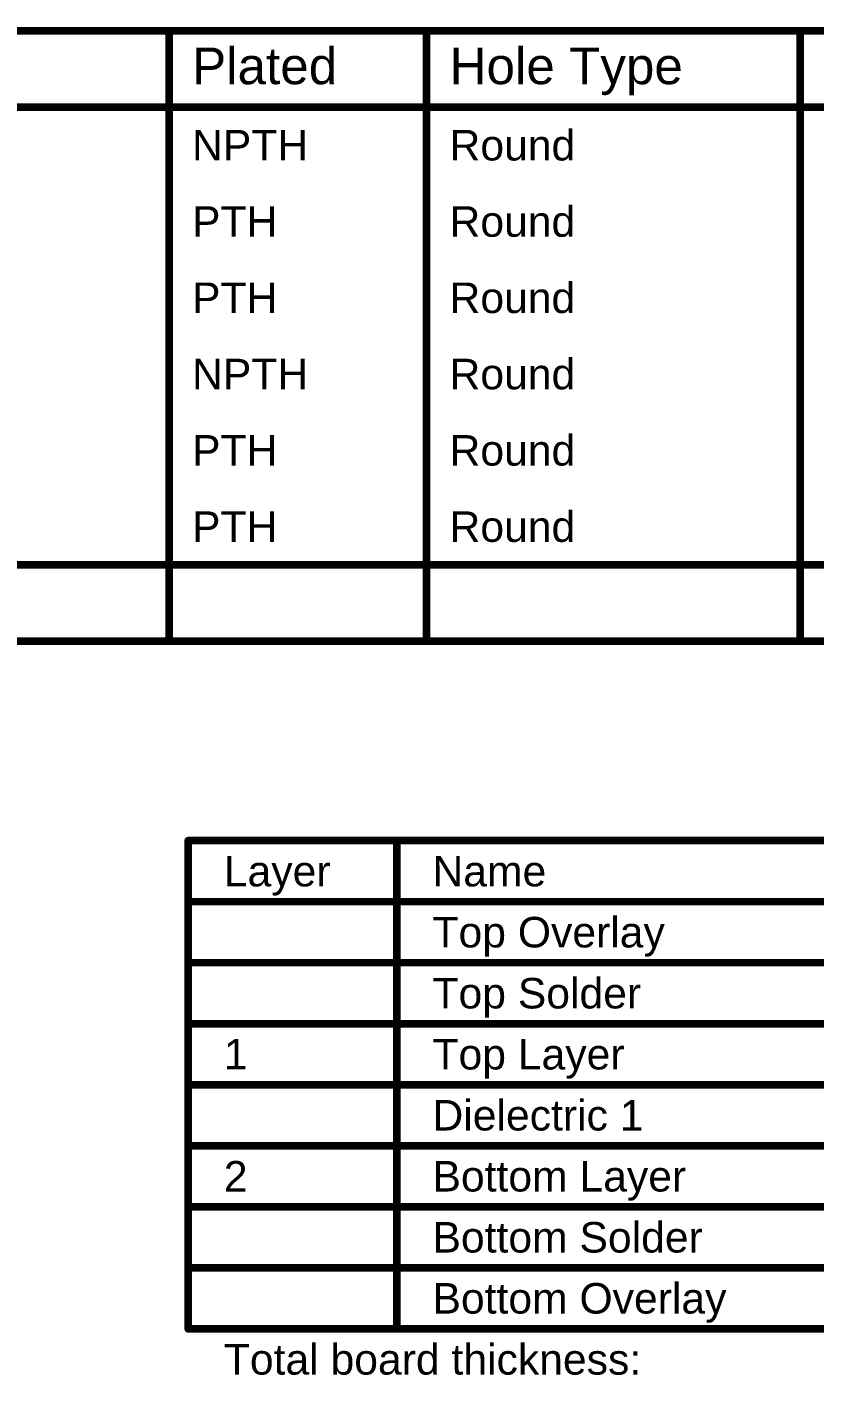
# Model space of a CAD drawing. Header units: inches. Extents: x 0 to 333, y -2 to 66.
# Drawn here: x 50.4 to 89.7, y -1.7 to 65.7 of the extents above; entities that cross this region are included whole.
import ezdxf

# ---------------------------------------------------------------- set-up
doc = ezdxf.new("R2010")
doc.units = ezdxf.units.IN
doc.layers.add('Drill Drawing', color=1, linetype='Continuous')
doc.layers.add('Fabrication', color=56, linetype='Continuous')
doc.styles.add('Arial', font='', dxfattribs={"height": 0.2})
doc.styles.get('Arial').set_extended_font_data('Arial')

msp = doc.modelspace()

# ---------------------------------------------------------------- linework, layer by layer
at = {"layer": 'Drill Drawing', "const_width": 0.381}
for points in [[(1.841, 65.469), (332.66, 65.469)], [(57.478, 34.988), (57.478, 65.469)], [(70.327, 34.988), (70.327, 65.469)], [(88.966, 34.988), (88.966, 65.469)], [(1.841, 61.658), (332.66, 61.658)], [(1.841, 38.798), (332.66, 38.798)], [(1.841, 34.988), (332.66, 34.988)]]:
    msp.add_lwpolyline(points, dxfattribs=at)
at = {"layer": 'Drill Drawing', "const_width": 0.191}
for points in [[(57.383, 65.469, 1), (57.573, 65.469, 1)], [(70.232, 65.469, 1), (70.423, 65.469, 1)], [(88.871, 65.469, 1), (89.061, 65.469, 1)], [(57.383, 34.988, 1), (57.573, 34.988, 1)], [(70.232, 34.988, 1), (70.423, 34.988, 1)], [(88.871, 34.988, 1), (89.061, 34.988, 1)]]:
    msp.add_lwpolyline(points, format="xyb", close=True, dxfattribs=at)
at = {"layer": 'Fabrication', "const_width": 0.381}
for points in [[(58.429, 0.635), (58.429, 25.019)], [(58.429, 25.019), (173.714, 25.019)], [(68.84, 0.635), (68.84, 25.019)], [(58.429, 21.971), (173.714, 21.971)], [(58.429, 18.923), (68.84, 18.923)], [(68.84, 18.923), (92.456, 18.923)], [(58.429, 15.875), (68.84, 15.875)], [(68.84, 15.875), (92.456, 15.875)], [(58.429, 12.827), (68.84, 12.827)], [(68.84, 12.827), (92.456, 12.827)], [(58.429, 9.779), (68.84, 9.779)], [(68.84, 9.779), (92.456, 9.779)], [(58.429, 6.731), (68.84, 6.731)], [(68.84, 6.731), (92.456, 6.731)], [(58.429, 3.683), (68.84, 3.683)], [(68.84, 3.683), (92.456, 3.683)], [(58.429, 0.635), (68.84, 0.635)], [(68.84, 0.635), (92.456, 0.635)]]:
    msp.add_lwpolyline(points, dxfattribs=at)
at = {"layer": 'Fabrication', "const_width": 0.191}
for points in [[(58.333, 25.019, 1), (58.524, 25.019, 1)], [(58.333, 25.019, 1), (58.524, 25.019, 1)], [(68.745, 25.019, 1), (68.936, 25.019, 1)], [(58.333, 21.971, 1), (58.524, 21.971, 1)], [(58.333, 18.923, 1), (58.524, 18.923, 1)], [(68.745, 18.923, 1), (68.936, 18.923, 1)], [(68.745, 18.923, 1), (68.936, 18.923, 1)], [(58.333, 15.875, 1), (58.524, 15.875, 1)], [(68.745, 15.875, 1), (68.936, 15.875, 1)], [(68.745, 15.875, 1), (68.936, 15.875, 1)], [(58.333, 12.827, 1), (58.524, 12.827, 1)], [(68.745, 12.827, 1), (68.936, 12.827, 1)], [(68.745, 12.827, 1), (68.936, 12.827, 1)], [(58.333, 9.779, 1), (58.524, 9.779, 1)], [(68.745, 9.779, 1), (68.936, 9.779, 1)], [(68.745, 9.779, 1), (68.936, 9.779, 1)], [(58.333, 6.731, 1), (58.524, 6.731, 1)], [(68.745, 6.731, 1), (68.936, 6.731, 1)], [(68.745, 6.731, 1), (68.936, 6.731, 1)], [(58.333, 3.683, 1), (58.524, 3.683, 1)], [(68.745, 3.683, 1), (68.936, 3.683, 1)], [(68.745, 3.683, 1), (68.936, 3.683, 1)], [(58.333, 0.635, 1), (58.524, 0.635, 1)], [(58.333, 0.635, 1), (58.524, 0.635, 1)], [(68.745, 0.635, 1), (68.936, 0.635, 1)], [(68.745, 0.635, 1), (68.936, 0.635, 1)], [(68.745, 0.635, 1), (68.936, 0.635, 1)]]:
    msp.add_lwpolyline(points, format="xyb", close=True, dxfattribs=at)

# ---------------------------------------------------------------- texts
at = {"layer": 'Drill Drawing', "style": 'Arial'}
for s, height, p in [('Plated', 1.8288, (58.621, 62.801)), ('Hole Type', 1.8288, (71.47, 62.801)), ('NPTH', 1.524, (58.621, 58.991)), ('Round', 1.524, (71.47, 58.991)), ('PTH', 1.524, (58.621, 55.181)), ('Round', 1.524, (71.47, 55.181)), ('PTH', 1.524, (58.621, 51.371)), ('Round', 1.524, (71.47, 51.371)), ('Round', 1.524, (71.47, 47.562)), ('NPTH', 1.524, (58.621, 47.562)), ('PTH', 1.524, (58.621, 43.751)), ('Round', 1.524, (71.47, 43.751)), ('PTH', 1.524, (58.621, 39.941)), ('Round', 1.524, (71.47, 39.941))]:
    msp.add_text(s, height=height, dxfattribs=at).set_placement(p)
at = {"layer": 'Fabrication', "style": 'Arial'}
for s, p in [('Layer', (60.207, 22.733)), ('Name', (70.618, 22.733)), ('Top Overlay', (70.618, 19.685)), ('Top Solder', (70.618, 16.637)), ('1', (60.207, 13.589)), ('Top Layer', (70.618, 13.589)), ('Dielectric 1', (70.618, 10.541)), ('2', (60.207, 7.493)), ('Bottom Layer', (70.618, 7.493)), ('Bottom Solder', (70.618, 4.445)), ('Bottom Overlay', (70.618, 1.397)), ('Total board thickness:', (60.207, -1.651))]:
    msp.add_text(s, height=1.524, dxfattribs=at).set_placement(p)

doc.saveas('drawing.dxf')
